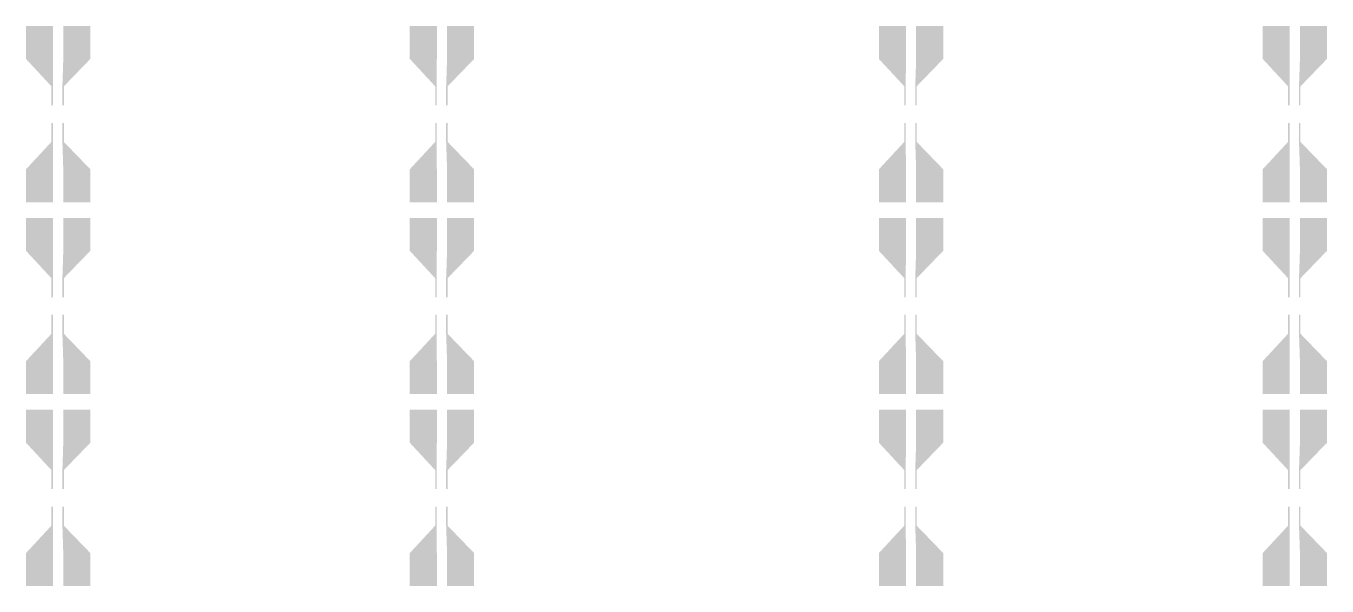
# Model space of a CAD drawing. Header units: inches. Extents: x 1707 to 5266, y 1208 to 2740.
import ezdxf

# ---------------------------------------------------------------- set-up
doc = ezdxf.new("R2010")
doc.units = ezdxf.units.IN
doc.header["$MEASUREMENT"] = 0

msp = doc.modelspace()

# ---------------------------------------------------------------- hatches: boundary and pattern name
for points in [[(1706.8, 2740), (1780.8, 2740), (1780.8, 2650), (1780.3, 2575), (1780.3, 2525), (1780.3, 2523), (1776.3, 2523), (1776.3, 2575), (1706.8, 2650), (1706.8, 2740)], [(1808.8, 2740), (1882.8, 2740), (1882.8, 2650), (1810.3, 2575), (1810.3, 2525), (1810.3, 2523), (1806.3, 2523), (1806.3, 2575), (1806.3, 2577), (1806.4, 2577), (1808.8, 2650), (1808.8, 2740)], [(2756.8, 2740), (2830.8, 2740), (2830.8, 2650), (2830.3, 2575), (2830.3, 2525), (2830.3, 2523), (2826.3, 2523), (2826.3, 2575), (2756.8, 2650), (2756.8, 2740)], [(2858.8, 2740), (2932.8, 2740), (2932.8, 2650), (2860.3, 2575), (2860.3, 2525), (2860.3, 2523), (2856.3, 2523), (2856.3, 2575), (2856.3, 2577), (2856.4, 2577), (2858.8, 2650), (2858.8, 2740)], [(4040.2, 2740), (4114.2, 2740), (4114.2, 2650), (4113.7, 2575), (4113.7, 2525), (4113.7, 2523), (4109.7, 2523), (4109.7, 2575), (4040.2, 2650), (4040.2, 2740)], [(4142.2, 2740), (4216.2, 2740), (4216.2, 2650), (4143.7, 2575), (4143.7, 2525), (4143.7, 2523), (4139.7, 2523), (4139.7, 2575), (4139.7, 2577), (4139.7, 2577), (4142.2, 2650), (4142.2, 2740)], [(5090.2, 2740), (5164.2, 2740), (5164.2, 2650), (5163.7, 2575), (5163.7, 2525), (5163.7, 2523), (5159.7, 2523), (5159.7, 2575), (5090.2, 2650), (5090.2, 2740)], [(5192.2, 2740), (5266.2, 2740), (5266.2, 2650), (5193.7, 2575), (5193.7, 2525), (5193.7, 2523), (5189.7, 2523), (5189.7, 2575), (5189.7, 2577), (5189.7, 2577), (5192.2, 2650), (5192.2, 2740)], [(1706.8, 2258), (1780.8, 2258), (1780.8, 2348), (1780.3, 2423), (1780.3, 2473), (1780.3, 2475), (1776.3, 2475), (1776.3, 2423), (1706.8, 2348), (1706.8, 2258)], [(1808.8, 2258), (1882.8, 2258), (1882.8, 2348), (1810.3, 2423), (1810.3, 2473), (1810.3, 2475), (1806.3, 2475), (1806.3, 2423), (1806.3, 2421), (1806.4, 2421), (1808.8, 2348), (1808.8, 2258)], [(2756.8, 2258), (2830.8, 2258), (2830.8, 2348), (2830.3, 2423), (2830.3, 2473), (2830.3, 2475), (2826.3, 2475), (2826.3, 2423), (2756.8, 2348), (2756.8, 2258)], [(2858.8, 2258), (2932.8, 2258), (2932.8, 2348), (2860.3, 2423), (2860.3, 2473), (2860.3, 2475), (2856.3, 2475), (2856.3, 2423), (2856.3, 2421), (2856.4, 2421), (2858.8, 2348), (2858.8, 2258)], [(4040.2, 2258), (4114.2, 2258), (4114.2, 2348), (4113.7, 2423), (4113.7, 2473), (4113.7, 2475), (4109.7, 2475), (4109.7, 2423), (4040.2, 2348), (4040.2, 2258)], [(4142.2, 2258), (4216.2, 2258), (4216.2, 2348), (4143.7, 2423), (4143.7, 2473), (4143.7, 2475), (4139.7, 2475), (4139.7, 2423), (4139.7, 2421), (4139.7, 2421), (4142.2, 2348), (4142.2, 2258)], [(5090.2, 2258), (5164.2, 2258), (5164.2, 2348), (5163.7, 2423), (5163.7, 2473), (5163.7, 2475), (5159.7, 2475), (5159.7, 2423), (5090.2, 2348), (5090.2, 2258)], [(5192.2, 2258), (5266.2, 2258), (5266.2, 2348), (5193.7, 2423), (5193.7, 2473), (5193.7, 2475), (5189.7, 2475), (5189.7, 2423), (5189.7, 2421), (5189.7, 2421), (5192.2, 2348), (5192.2, 2258)], [(1706.8, 2215), (1780.8, 2215), (1780.8, 2125), (1780.3, 2050), (1780.3, 2000), (1780.3, 1998), (1776.3, 1998), (1776.3, 2050), (1706.8, 2125), (1706.8, 2215)], [(1808.8, 2215), (1882.8, 2215), (1882.8, 2125), (1810.3, 2050), (1810.3, 2000), (1810.3, 1998), (1806.3, 1998), (1806.3, 2050), (1806.3, 2052), (1806.4, 2052), (1808.8, 2125), (1808.8, 2215)], [(2756.8, 2215), (2830.8, 2215), (2830.8, 2125), (2830.3, 2050), (2830.3, 2000), (2830.3, 1998), (2826.3, 1998), (2826.3, 2050), (2756.8, 2125), (2756.8, 2215)], [(2858.8, 2215), (2932.8, 2215), (2932.8, 2125), (2860.3, 2050), (2860.3, 2000), (2860.3, 1998), (2856.3, 1998), (2856.3, 2050), (2856.3, 2052), (2856.4, 2052), (2858.8, 2125), (2858.8, 2215)], [(4040.2, 2215), (4114.2, 2215), (4114.2, 2125), (4113.7, 2050), (4113.7, 2000), (4113.7, 1998), (4109.7, 1998), (4109.7, 2050), (4040.2, 2125), (4040.2, 2215)], [(4142.2, 2215), (4216.2, 2215), (4216.2, 2125), (4143.7, 2050), (4143.7, 2000), (4143.7, 1998), (4139.7, 1998), (4139.7, 2050), (4139.7, 2052), (4139.7, 2052), (4142.2, 2125), (4142.2, 2215)], [(5090.2, 2215), (5164.2, 2215), (5164.2, 2125), (5163.7, 2050), (5163.7, 2000), (5163.7, 1998), (5159.7, 1998), (5159.7, 2050), (5090.2, 2125), (5090.2, 2215)], [(5192.2, 2215), (5266.2, 2215), (5266.2, 2125), (5193.7, 2050), (5193.7, 2000), (5193.7, 1998), (5189.7, 1998), (5189.7, 2050), (5189.7, 2052), (5189.7, 2052), (5192.2, 2125), (5192.2, 2215)], [(1706.8, 1733), (1780.8, 1733), (1780.8, 1823), (1780.3, 1898), (1780.3, 1948), (1780.3, 1950), (1776.3, 1950), (1776.3, 1898), (1706.8, 1823), (1706.8, 1733)], [(1808.8, 1733), (1882.8, 1733), (1882.8, 1823), (1810.3, 1898), (1810.3, 1948), (1810.3, 1950), (1806.3, 1950), (1806.3, 1898), (1806.3, 1896), (1806.4, 1896), (1808.8, 1823), (1808.8, 1733)], [(2756.8, 1733), (2756.8, 1823), (2826.3, 1898), (2826.3, 1950), (2830.3, 1950), (2830.3, 1948), (2830.3, 1898), (2830.8, 1823), (2830.8, 1733), (2756.8, 1733)], [(2858.8, 1733), (2858.8, 1823), (2856.4, 1896), (2856.3, 1896), (2856.3, 1898), (2856.3, 1950), (2860.3, 1950), (2860.3, 1948), (2860.3, 1898), (2932.8, 1823), (2932.8, 1733), (2858.8, 1733)], [(4040.2, 1733), (4040.2, 1823), (4109.7, 1898), (4109.7, 1950), (4113.7, 1950), (4113.7, 1948), (4113.7, 1898), (4114.2, 1823), (4114.2, 1733), (4040.2, 1733)], [(4142.2, 1733), (4142.2, 1823), (4139.7, 1896), (4139.7, 1896), (4139.7, 1898), (4139.7, 1950), (4143.7, 1950), (4143.7, 1948), (4143.7, 1898), (4216.2, 1823), (4216.2, 1733), (4142.2, 1733)], [(5090.2, 1733), (5164.2, 1733), (5164.2, 1823), (5163.7, 1898), (5163.7, 1948), (5163.7, 1950), (5159.7, 1950), (5159.7, 1898), (5090.2, 1823), (5090.2, 1733)], [(5192.2, 1733), (5266.2, 1733), (5266.2, 1823), (5193.7, 1898), (5193.7, 1948), (5193.7, 1950), (5189.7, 1950), (5189.7, 1898), (5189.7, 1896), (5189.7, 1896), (5192.2, 1823), (5192.2, 1733)], [(1706.8, 1690), (1780.8, 1690), (1780.8, 1600), (1780.3, 1525), (1780.3, 1475), (1780.3, 1473), (1776.3, 1473), (1776.3, 1525), (1706.8, 1600), (1706.8, 1690)], [(1808.8, 1690), (1882.8, 1690), (1882.8, 1600), (1810.3, 1525), (1810.3, 1475), (1810.3, 1473), (1806.3, 1473), (1806.3, 1525), (1806.3, 1527), (1806.4, 1527), (1808.8, 1600), (1808.8, 1690)], [(2756.8, 1690), (2830.8, 1690), (2830.8, 1600), (2830.3, 1525), (2830.3, 1475), (2830.3, 1473), (2826.3, 1473), (2826.3, 1525), (2756.8, 1600), (2756.8, 1690)], [(2858.8, 1690), (2932.8, 1690), (2932.8, 1600), (2860.3, 1525), (2860.3, 1475), (2860.3, 1473), (2856.3, 1473), (2856.3, 1525), (2856.3, 1527), (2856.4, 1527), (2858.8, 1600), (2858.8, 1690)], [(4040.2, 1690), (4114.2, 1690), (4114.2, 1600), (4113.7, 1525), (4113.7, 1475), (4113.7, 1473), (4109.7, 1473), (4109.7, 1525), (4040.2, 1600), (4040.2, 1690)], [(4142.2, 1690), (4216.2, 1690), (4216.2, 1600), (4143.7, 1525), (4143.7, 1475), (4143.7, 1473), (4139.7, 1473), (4139.7, 1525), (4139.7, 1527), (4139.7, 1527), (4142.2, 1600), (4142.2, 1690)], [(5090.2, 1690), (5164.2, 1690), (5164.2, 1600), (5163.7, 1525), (5163.7, 1475), (5163.7, 1473), (5159.7, 1473), (5159.7, 1525), (5090.2, 1600), (5090.2, 1690)], [(5192.2, 1690), (5266.2, 1690), (5266.2, 1600), (5193.7, 1525), (5193.7, 1475), (5193.7, 1473), (5189.7, 1473), (5189.7, 1525), (5189.7, 1527), (5189.7, 1527), (5192.2, 1600), (5192.2, 1690)], [(1706.8, 1208), (1780.8, 1208), (1780.8, 1298), (1780.3, 1373), (1780.3, 1423), (1780.3, 1425), (1776.3, 1425), (1776.3, 1373), (1706.8, 1298), (1706.8, 1208)], [(1808.8, 1208), (1808.8, 1298), (1806.4, 1371), (1806.3, 1371), (1806.3, 1373), (1806.3, 1425), (1810.3, 1425), (1810.3, 1423), (1810.3, 1373), (1882.8, 1298), (1882.8, 1208), (1808.8, 1208)], [(2756.8, 1208), (2756.8, 1298), (2826.3, 1373), (2826.3, 1425), (2830.3, 1425), (2830.3, 1423), (2830.3, 1373), (2830.8, 1298), (2830.8, 1208), (2756.8, 1208)], [(2858.8, 1208), (2858.8, 1298), (2856.4, 1371), (2856.3, 1371), (2856.3, 1373), (2856.3, 1425), (2860.3, 1425), (2860.3, 1423), (2860.3, 1373), (2932.8, 1298), (2932.8, 1208), (2858.8, 1208)], [(4040.2, 1208), (4040.2, 1298), (4109.7, 1373), (4109.7, 1425), (4113.7, 1425), (4113.7, 1423), (4113.7, 1373), (4114.2, 1298), (4114.2, 1208), (4040.2, 1208)], [(4142.2, 1208), (4142.2, 1298), (4139.7, 1371), (4139.7, 1371), (4139.7, 1373), (4139.7, 1425), (4143.7, 1425), (4143.7, 1423), (4143.7, 1373), (4216.2, 1298), (4216.2, 1208), (4142.2, 1208)], [(5090.2, 1208), (5090.2, 1298), (5159.7, 1373), (5159.7, 1425), (5163.7, 1425), (5163.7, 1423), (5163.7, 1373), (5164.2, 1298), (5164.2, 1208), (5090.2, 1208)], [(5192.2, 1208), (5266.2, 1208), (5266.2, 1298), (5193.7, 1373), (5193.7, 1423), (5193.7, 1425), (5189.7, 1425), (5189.7, 1373), (5189.7, 1371), (5189.7, 1371), (5192.2, 1298), (5192.2, 1208)]]:
    msp.add_hatch(color=256).paths.add_polyline_path(points, flags=0)

doc.saveas('drawing.dxf')
